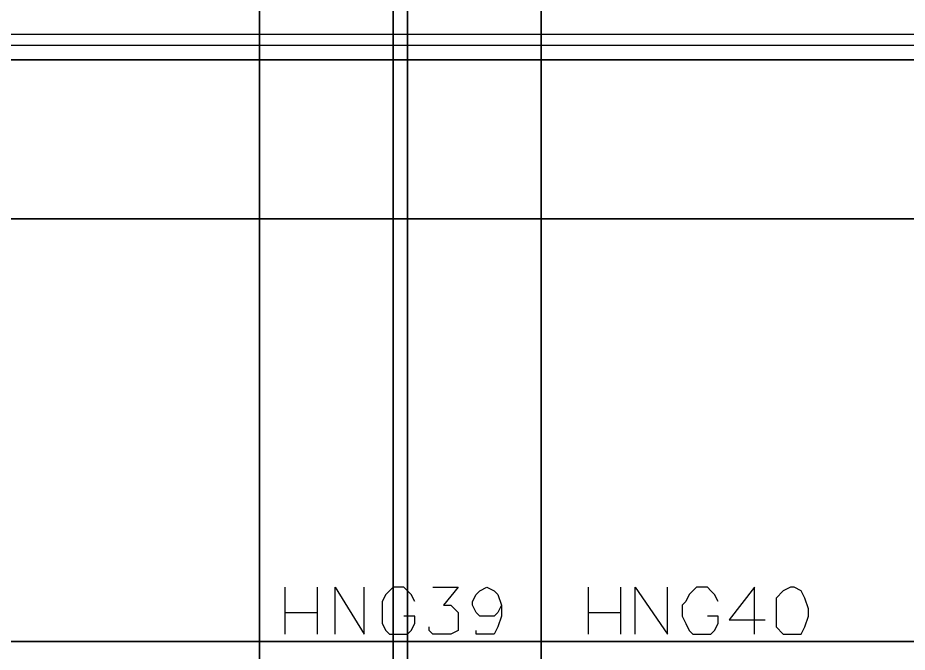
# Model space of a CAD drawing. Header units: metres. Extents: x 114 to 218, y 8 to 180.
# Drawn here: x 140.165 to 143.952, y 137.323 to 140.025 of the extents above; entities that cross this region are included whole.
import ezdxf

# ---------------------------------------------------------------- set-up
doc = ezdxf.new("R2010")
doc.units = ezdxf.units.M
doc.header["$MEASUREMENT"] = 0
for name, color, linetype in [('E-TFP-HANGER', 7, 'Continuous'), ('E-TRAY-STD', 7, 'Continuous'), ('PI-HWS-Pipe', 7, 'Continuous'), ('S-3D-BEAM', 7, 'Continuous')]:
    doc.layers.add(name, color=color, linetype=linetype)

msp = doc.modelspace()

# ---------------------------------------------------------------- linework, layer by layer
at = {"layer": 'E-TFP-HANGER', "color": 3, "true_color": 0x00ff00}
for points in [[(141.3016, 137.5997), (141.3016, 137.3998)], [(141.4401, 137.5997), (141.4401, 137.3998)], [(141.517, 137.3998), (141.517, 137.5997), (141.64, 137.3998), (141.64, 137.5997)], [(141.8554, 137.5382), (141.84, 137.569), (141.8246, 137.5844), (141.8092, 137.5997), (141.7631, 137.5997), (141.7477, 137.5844), (141.7323, 137.569), (141.7169, 137.5382), (141.7169, 137.5229), (141.7169, 137.4767), (141.7169, 137.4459), (141.7323, 137.4152), (141.7477, 137.3998), (141.7631, 137.3998), (141.8092, 137.3998), (141.8246, 137.3998), (141.84, 137.4152), (141.8554, 137.4459), (141.8554, 137.4767), (141.8092, 137.4767)], [(141.9323, 137.5997), (142.0399, 137.5997), (141.9784, 137.5229), (142.0092, 137.5229), (142.0246, 137.5075), (142.0399, 137.4921), (142.0399, 137.4767), (142.0399, 137.4459), (142.0399, 137.4152), (142.0092, 137.3998), (141.9784, 137.3998), (141.963, 137.3998), (141.9323, 137.3998), (141.9169, 137.4152), (141.9169, 137.4306)], [(142.2245, 137.5229), (142.2092, 137.4921), (142.1938, 137.4767), (142.163, 137.4767), (142.1322, 137.4767), (142.1169, 137.4921), (142.1015, 137.5229), (142.1015, 137.5382), (142.1169, 137.569), (142.1322, 137.5844), (142.163, 137.5997), (142.1938, 137.5844), (142.2092, 137.569), (142.2245, 137.5229), (142.2245, 137.4767), (142.2092, 137.4306), (142.1938, 137.3998), (142.163, 137.3998), (142.1476, 137.3998), (142.1169, 137.3998), (142.1169, 137.4152)], [(142.5937, 137.5997), (142.5937, 137.3998)], [(142.7321, 137.5997), (142.7321, 137.3998)], [(142.7936, 137.3998), (142.7936, 137.5997), (142.9321, 137.3998), (142.9321, 137.5997)], [(143.1474, 137.5382), (143.132, 137.569), (143.1167, 137.5844), (143.1013, 137.5997), (143.0551, 137.5997), (143.0398, 137.5844), (143.0244, 137.569), (143.009, 137.5382), (142.9936, 137.5229), (142.9936, 137.4767), (143.009, 137.4459), (143.0244, 137.4152), (143.0398, 137.3998), (143.0551, 137.3998), (143.1013, 137.3998), (143.1167, 137.3998), (143.132, 137.4152), (143.1474, 137.4459), (143.1474, 137.4767), (143.1013, 137.4767)], [(143.3013, 137.3998), (143.3013, 137.5997), (143.1936, 137.4613), (143.3474, 137.4613)], [(143.4551, 137.5997), (143.4243, 137.5844), (143.3935, 137.5536), (143.3935, 137.5075), (143.3935, 137.4767), (143.3935, 137.4306), (143.4243, 137.3998), (143.4551, 137.3998), (143.4704, 137.3998), (143.5012, 137.3998), (143.5166, 137.4306), (143.532, 137.4767), (143.532, 137.5075), (143.5166, 137.5536), (143.5012, 137.5844), (143.4704, 137.5997), (143.4551, 137.5997)], [(141.3016, 137.4921), (141.4401, 137.4921)], [(142.5937, 137.4921), (142.7321, 137.4921)]]:
    msp.add_lwpolyline(points, dxfattribs=at)
at = {"layer": 'E-TRAY-STD', "color": 32, "true_color": 0xdd6e00}
for points in [[(126.489, 139.1687), (185.4779, 139.1687), (185.4779, 137.369), (126.489, 137.369), (126.489, 139.1687)], [(185.4779, 137.369), (185.4779, 139.1687), (126.489, 139.1687), (126.489, 137.369), (185.4779, 137.369)]]:
    msp.add_lwpolyline(points, dxfattribs=at)
at = {"layer": 'PI-HWS-Pipe', "color": 1, "true_color": 0xff0000}
for points in [[(150.869, 139.8455), (150.869, 139.8609), (150.869, 139.907), (150.869, 139.9378), (150.869, 139.9532), (150.869, 139.9378), (150.869, 139.907), (150.869, 139.8609), (150.869, 139.8455), (126.489, 139.8455)], [(150.869, 139.9532), (126.489, 139.9532)], [(150.869, 139.9532), (126.489, 139.9532)], [(184.2935, 106.3595), (184.2935, 108.6206), (184.2935, 139.907), (126.489, 139.907)], [(150.869, 139.907), (126.489, 139.907)], [(150.869, 139.907), (150.869, 139.907), (126.489, 139.907)], [(126.489, 139.8455), (150.869, 139.8455)]]:
    msp.add_lwpolyline(points, dxfattribs=at)
at = {"layer": 'S-3D-BEAM', "color": 4, "true_color": 0x00ffff}
for points in [[(141.194, 162.0105), (142.3937, 162.0105), (142.3937, 162.0105), (142.3937, 107.8361), (141.194, 107.8361), (141.194, 162.0105)], [(141.194, 107.8361), (141.194, 162.0105), (141.194, 107.8361)], [(141.7631, 162.0105), (141.194, 162.0105), (141.194, 162.0105), (141.194, 107.8361), (141.7631, 107.8361), (141.7631, 162.0105)], [(141.194, 162.0105), (141.7631, 162.0105), (141.7631, 162.0105), (141.7631, 107.8361), (141.194, 107.8361), (141.194, 162.0105)], [(141.194, 107.8361), (141.194, 162.0105), (141.194, 107.8361)], [(142.3937, 162.0105), (141.194, 162.0105), (141.194, 162.0105), (141.194, 107.8361), (142.3937, 107.8361), (142.3937, 162.0105)], [(141.8246, 162.0105), (142.3937, 162.0105), (141.8246, 162.0105), (141.8246, 162.0105), (141.8246, 107.8361), (142.3937, 107.8361), (142.3937, 162.0105), (142.3937, 162.0105), (141.194, 162.0105), (141.7631, 162.0105)], [(141.7631, 107.8361), (141.7631, 162.0105), (141.7631, 107.8361)], [(141.8246, 162.0105), (142.3937, 162.0105), (142.3937, 162.0105), (142.3937, 107.8361), (141.8246, 107.8361), (141.8246, 162.0105)], [(141.8246, 107.8361), (141.8246, 162.0105), (141.8246, 107.8361)], [(142.3937, 107.8361), (142.3937, 162.0105), (142.3937, 107.8361)], [(142.3937, 107.8361), (142.3937, 162.0105), (142.3937, 107.8361)]]:
    msp.add_lwpolyline(points, dxfattribs=at)

doc.saveas('drawing.dxf')
